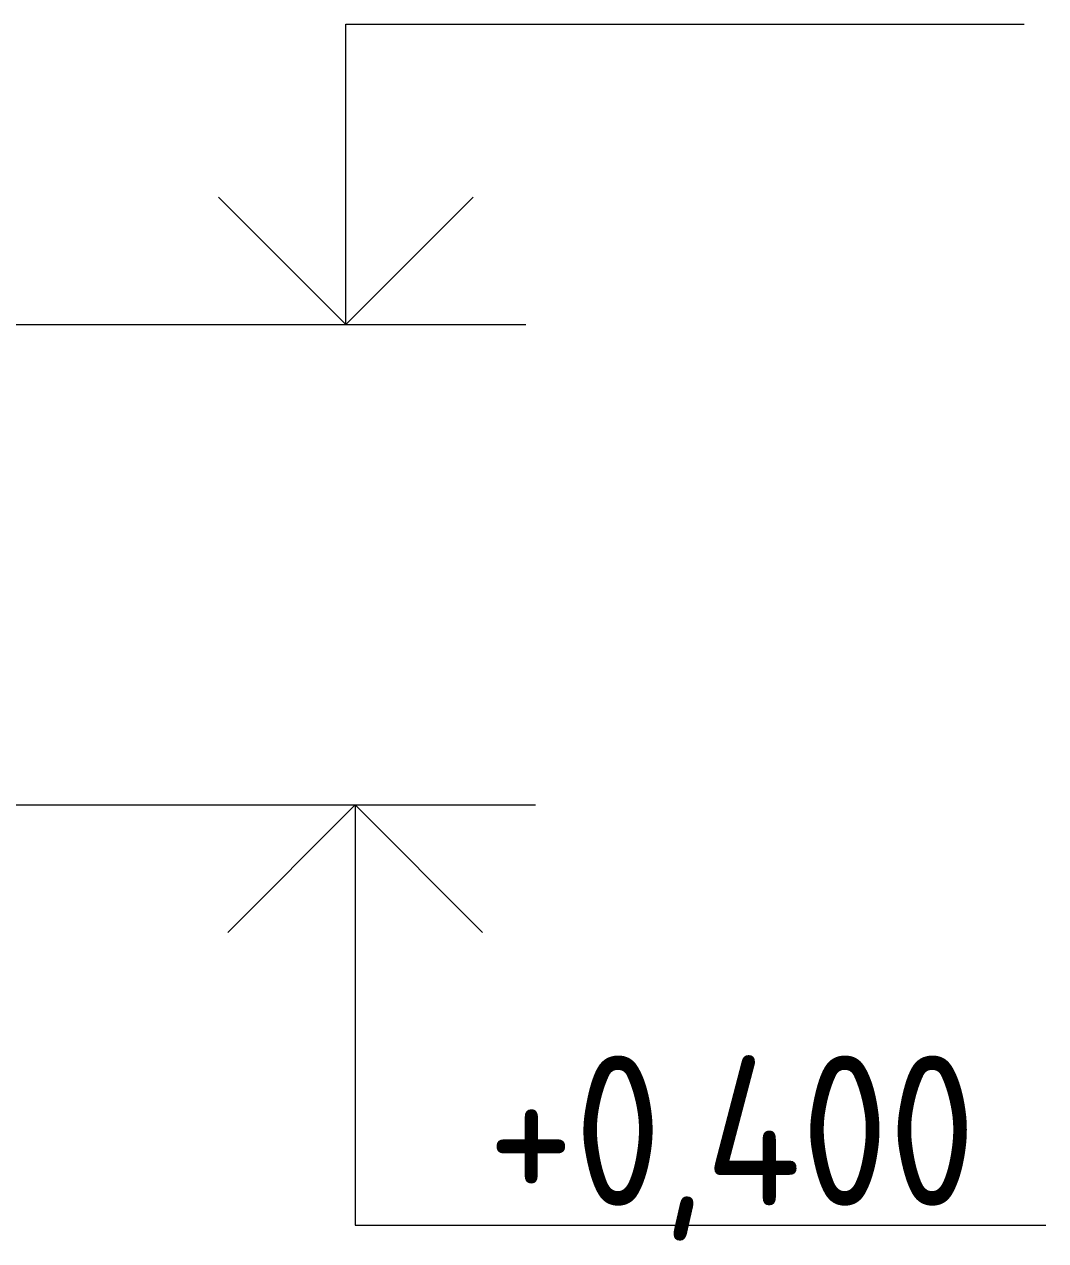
# Model space of a CAD drawing. Header units: millimetres. Extents: x 18265 to 85480, y -42500 to 14888.
# Drawn here: x 30209 to 30634, y 219 to 725 of the extents above; entities that cross this region are included whole.
import ezdxf

# ---------------------------------------------------------------- set-up
doc = ezdxf.new("R2010")
doc.units = ezdxf.units.MM
doc.layers.add('AA_Vinoska', color=7, linetype='Continuous', lineweight=9)
doc.layers.add('AA_Visotnaya otmetka', color=7, linetype='Continuous', lineweight=9)
doc.styles.add('ISOCPEUR_6', font='isocpeur.TTF', dxfattribs={"width": 0.85, "height": 62.5})

# ---------------------------------------------------------------- blocks, each defined once
blk = doc.blocks.new('Высотные отметки - Стрелка вверх-400292-КР_РЗ_Км_1')
at = {"layer": 'AA_Vinoska'}
for p, q in [((1573.25, 425), (1290.75, 425)), ((1573.25, 300), (1573.25, 425)), ((1573.25, 300), (1520.22, 353.03)), ((1573.25, 300), (1626.28, 353.03)), ((1648.25, 300), (1498.25, 300))]:
    blk.add_line(p, q, dxfattribs=at)
blk = doc.blocks.new('Высотные отметки - Стрелка вниз высокая-400290-КР_РЗ_Км_1')
at = {"layer": 'AA_Vinoska'}
for p, q in [((6721.37, 400), (6871.37, 400)), ((6796.37, 400), (6743.34, 346.97)), ((6796.37, 400), (6796.37, 225)), ((6796.37, 400), (6849.4, 346.97)), ((6796.37, 225), (7083.87, 225))]:
    blk.add_line(p, q, dxfattribs=at)

msp = doc.modelspace()

# ---------------------------------------------------------------- linework, layer by layer
at = {"layer": 'AA_Visotnaya otmetka'}
for p, q in [((30075.8781, 600), (30342.8236, 600)), ((30148.5764, 400), (30346.7556, 400))]:
    msp.add_line(p, q, dxfattribs=at)

# ---------------------------------------------------------------- block references
at = {"layer": 'AA_Vinoska'}
msp.add_blockref('Высотные отметки - Стрелка вниз высокая-400290-КР_РЗ_Км_1', (23550.3863, 0), dxfattribs=at)
at = {"layer": 'AA_Visotnaya otmetka', "extrusion": (0, 0, -1)}
msp.add_blockref('Высотные отметки - Стрелка вверх-400292-КР_РЗ_Км_1', (-31916.0751, 300), dxfattribs=at)

# ---------------------------------------------------------------- texts
at = {"layer": 'AA_Visotnaya otmetka', "insert": (30401.7907, 295.6705), "char_height": 62.5, "width": 245.915618, "attachment_point": 1, "line_spacing_factor": 1.135194, "style": 'ISOCPEUR_6'}
msp.add_mtext('+0,400', dxfattribs=at)

doc.saveas('drawing.dxf')
